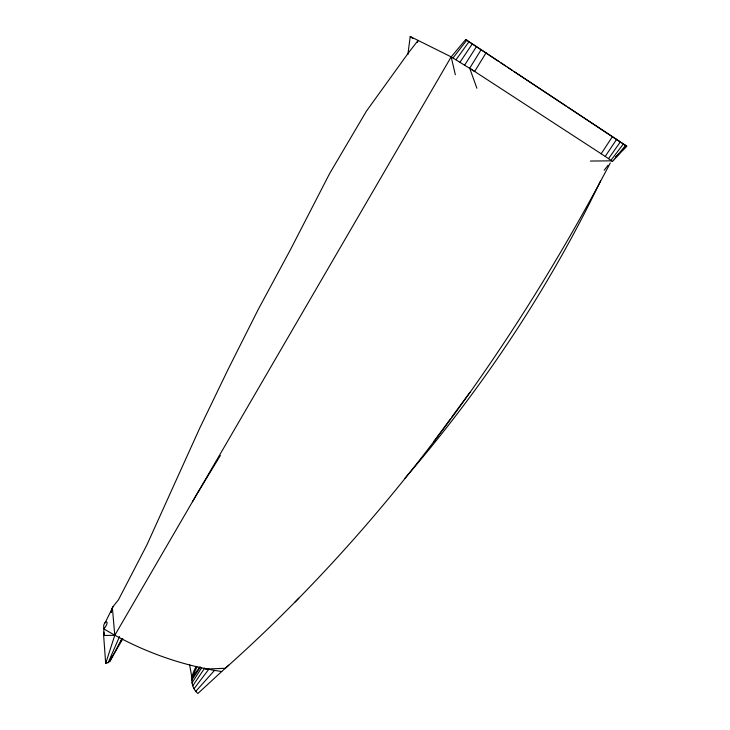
<?xml version="1.0" encoding="UTF-8"?>
<svg xmlns="http://www.w3.org/2000/svg" width="730" height="730" viewBox="0 0 730 730"><rect width="100%" height="100%" fill="white"/><g stroke="black" fill="none" stroke-linecap="round" stroke-linejoin="round"><path stroke-width="1.09" d="M121.846 638.668L110.102 661.097L108.213 662.603L105.686 663.397L103.642 635.474L103.943 628.922C111.936 618.684 101.899 620.546 103.943 628.922C139.777 650.466 180.392 665.386 221.701 671.527C382.575 529.122 510.553 352.508 610.307 162.936M192.455 501.756L198.834 490.779M622.654 150.125L626.714 146.128L465.722 39.548L451.167 56.876L114.783 635.31L103.642 635.474L104.153 633.604M103.642 635.474L104.007 632.089M221.701 671.527L197.867 693.5C189.618 686.2 190.776 675.122 196.352 666.38M407.878 54.567L410.224 36.5L451.167 56.876L474.673 71.449L486.134 52.697M110.102 661.097L111.535 656.389M111.051 612.297L112.648 607.141L118.488 599.759L146.776 545.182L199.673 428.264L228.371 368.805L258.365 309.191L290.467 249.642L329.641 173.53L366.478 111.06L408.252 53.117L418.135 40.369L417.396 42.477M105.686 663.397L114.783 635.31L112.402 608.081L104.965 623.055M110.933 612.397L112.648 607.141L113.561 606.511M111.015 612.297L112.402 608.081M108.213 662.603L119.51 636.542M189.608 664.674L191.944 677.896L196.954 666.919M600.608 180.857C549.115 288.222 482.667 388.004 404.995 478.186M111.142 658.916L122.804 638.841M198.825 491.016L220.35 455.502M120.751 641.259L121.91 639.361M476.9 88.257L469.691 68.228L481.262 49.485M464.691 65.052L476.58 46.419M191.944 682.933L201.599 667.841M191.671 680.232L200.285 667.129M469.691 68.228L601.155 153.765L612.534 136.474M601.155 153.765L605.207 156.421L616.713 139.257M460.046 62.141L472.429 43.727M192.775 685.808L204.747 668.005M605.207 156.421L608.537 158.656L620.445 141.766M456.058 59.696L469.089 41.592M191.944 677.896L199.938 666.91M433.538 441.924L450.392 418.965M451.742 417.131L469.947 392.338M194.107 688.655L208.826 669.218M608.537 158.656L610.928 160.326L623.475 143.837M453.038 57.907L466.808 40.168M604.157 170.272L608.063 165.245M626.714 146.128L612.361 161.558L625.61 145.325M295.075 602.031L298.771 598.208M195.841 691.283L214.237 670.715M615.372 157.151L618.611 154.021M228.709 665.149L225.242 668.297L205.239 669.072M590.442 161.047L611.621 160.846M465.722 39.548L498.864 61.512M500.762 62.762L505.498 65.901M507.386 67.16L512.122 70.29M514.02 71.549L566.097 106.06M567.995 107.31L626.705 146.219M412.915 38.498L410.224 36.5M610.928 160.326L612.233 161.312M451.167 56.876L455.347 74.77"/></g></svg>
